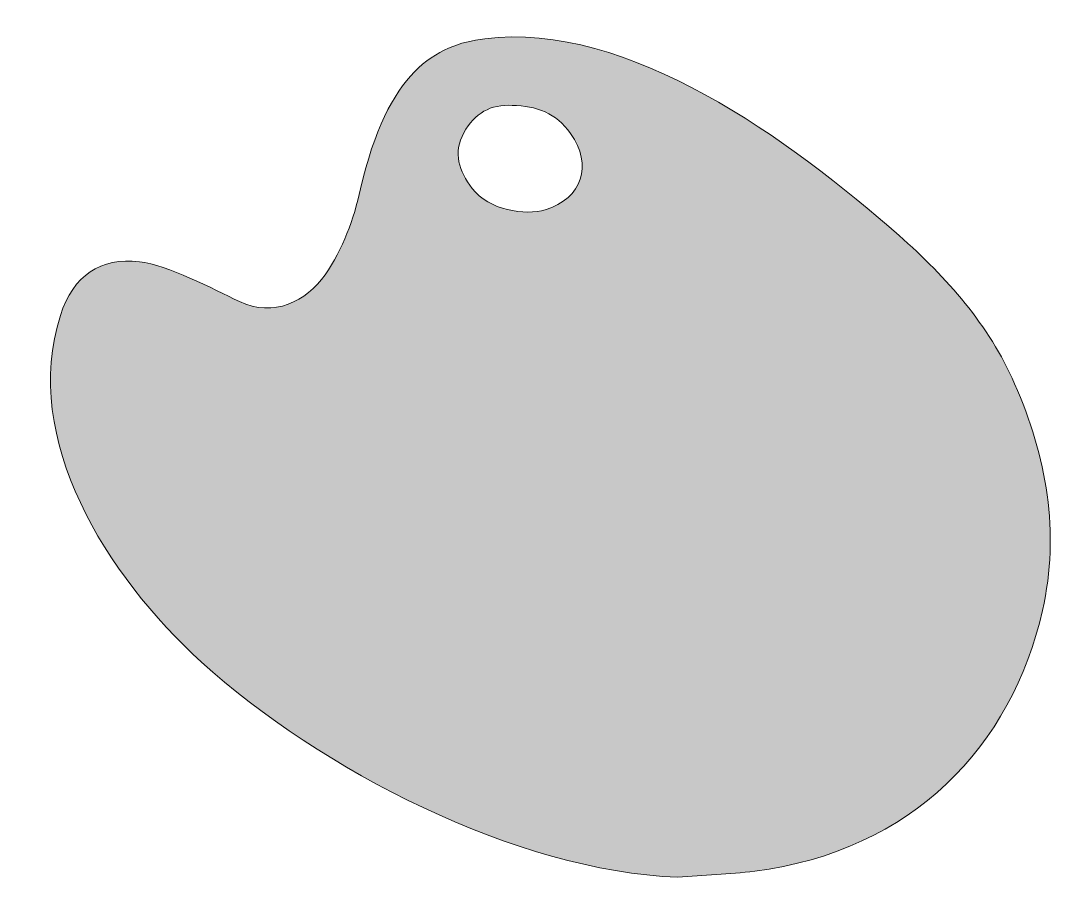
# Model space of a CAD drawing. Header units: inches. Extents: x 31.21 to 37.45, y -30.63 to -25.49.
import ezdxf

# ---------------------------------------------------------------- set-up
doc = ezdxf.new("R2010")
doc.units = ezdxf.units.IN
doc.header["$MEASUREMENT"] = 0
doc.layers.add('_U+0421_U+043B_U+043E_U+0439 1', color=7, linetype='Continuous')

msp = doc.modelspace()

# ---------------------------------------------------------------- hatches: boundary and pattern name
at = {"layer": '_U+0421_U+043B_U+043E_U+0439 1', "true_color": 0xffffff}
h = msp.add_hatch(color=7, dxfattribs=at)
h.dxf.hatch_style = 2
edge = h.paths.add_edge_path()
edge.add_spline(control_points=[(37.1749, -27.6716), (37.0194, -27.3176), (36.769, -27.0357), (36.4813, -26.7829), (35.8309, -26.2114), (34.8569, -25.4947), (33.9949, -25.6021), (33.7018, -25.6386), (33.4106, -25.7976), (33.2503, -26.5019), (33.2084, -26.6859), (33.1451, -26.8627), (33.0367, -27.0175), (32.9247, -27.1773), (32.7285, -27.2765), (32.5233, -27.1784), (32.3625, -27.1015), (32.0921, -26.9607), (31.9225, -26.9398), (31.6902, -26.9112), (31.5259, -27.0214), (31.4483, -27.2625), (31.2109, -28.0018), (31.7237, -28.8223), (32.2956, -29.3407), (33.0057, -29.9846), (34.18, -30.5944), (35.1533, -30.6309), (35.3072, -30.6191), (35.4618, -30.6139), (35.6148, -30.5946), (36.5621, -30.4752), (37.1594, -29.8402), (37.342, -29.0314), (37.4483, -28.5605), (37.3659, -28.1069), (37.1749, -27.6716)], knot_values=[0, 0, 0, 0, 1, 1, 1, 2, 2, 2, 3, 3, 3, 4, 4, 4, 5, 5, 5, 6, 6, 6, 7, 7, 7, 8, 8, 8, 9, 9, 9, 10, 10, 10, 11, 11, 11, 12, 12, 12, 12], degree=3, periodic=1)
edge = h.paths.add_edge_path()
edge.add_spline(control_points=[(33.8698, -26.1662), (33.933, -26.0496), (34.0321, -25.9936), (34.159, -26.0022), (34.3066, -26.0041), (34.4237, -26.0479), (34.5099, -26.1702), (34.6441, -26.3609), (34.5809, -26.5597), (34.3581, -26.6279), (34.2391, -26.6641), (34.0189, -26.6309), (33.919, -26.4997), (33.8406, -26.3969), (33.8035, -26.2884), (33.8698, -26.1662)], knot_values=[0, 0, 0, 0, 1, 1, 1, 2, 2, 2, 3, 3, 3, 4, 4, 4, 5, 5, 5, 5], degree=3, periodic=1)

# ---------------------------------------------------------------- linework, layer by layer
at = {"layer": '_U+0421_U+043B_U+043E_U+0439 1', "lineweight": 0}
for points, knots in [([(37.1749, -27.6716), (37.0194, -27.3176), (36.769, -27.0357), (36.4813, -26.7829), (35.8309, -26.2114), (34.8569, -25.4947), (33.9949, -25.6021), (33.7018, -25.6386), (33.4106, -25.7976), (33.2503, -26.5019), (33.2084, -26.6859), (33.1451, -26.8627), (33.0367, -27.0175), (32.9247, -27.1773), (32.7285, -27.2765), (32.5233, -27.1784), (32.3625, -27.1015), (32.0921, -26.9607), (31.9225, -26.9398), (31.6902, -26.9112), (31.5259, -27.0214), (31.4483, -27.2625), (31.2109, -28.0018), (31.7237, -28.8223), (32.2956, -29.3407), (33.0057, -29.9846), (34.18, -30.5944), (35.1533, -30.6309), (35.3072, -30.6191), (35.4618, -30.6139), (35.6148, -30.5946), (36.5621, -30.4752), (37.1594, -29.8402), (37.342, -29.0314), (37.4483, -28.5605), (37.3659, -28.1069), (37.1749, -27.6716)], [0, 0, 0, 0, 1, 1, 1, 2, 2, 2, 3, 3, 3, 4, 4, 4, 5, 5, 5, 6, 6, 6, 7, 7, 7, 8, 8, 8, 9, 9, 9, 10, 10, 10, 11, 11, 11, 12, 12, 12, 12]), ([(33.8698, -26.1662), (33.933, -26.0496), (34.0321, -25.9936), (34.159, -26.0022), (34.3066, -26.0041), (34.4237, -26.0479), (34.5099, -26.1702), (34.6441, -26.3609), (34.5809, -26.5597), (34.3581, -26.6279), (34.2391, -26.6641), (34.0189, -26.6309), (33.919, -26.4997), (33.8406, -26.3969), (33.8035, -26.2884), (33.8698, -26.1662)], [0, 0, 0, 0, 1, 1, 1, 2, 2, 2, 3, 3, 3, 4, 4, 4, 5, 5, 5, 5])]:
    msp.add_open_spline(points, degree=3, knots=knots, dxfattribs=at)

doc.saveas('drawing.dxf')
